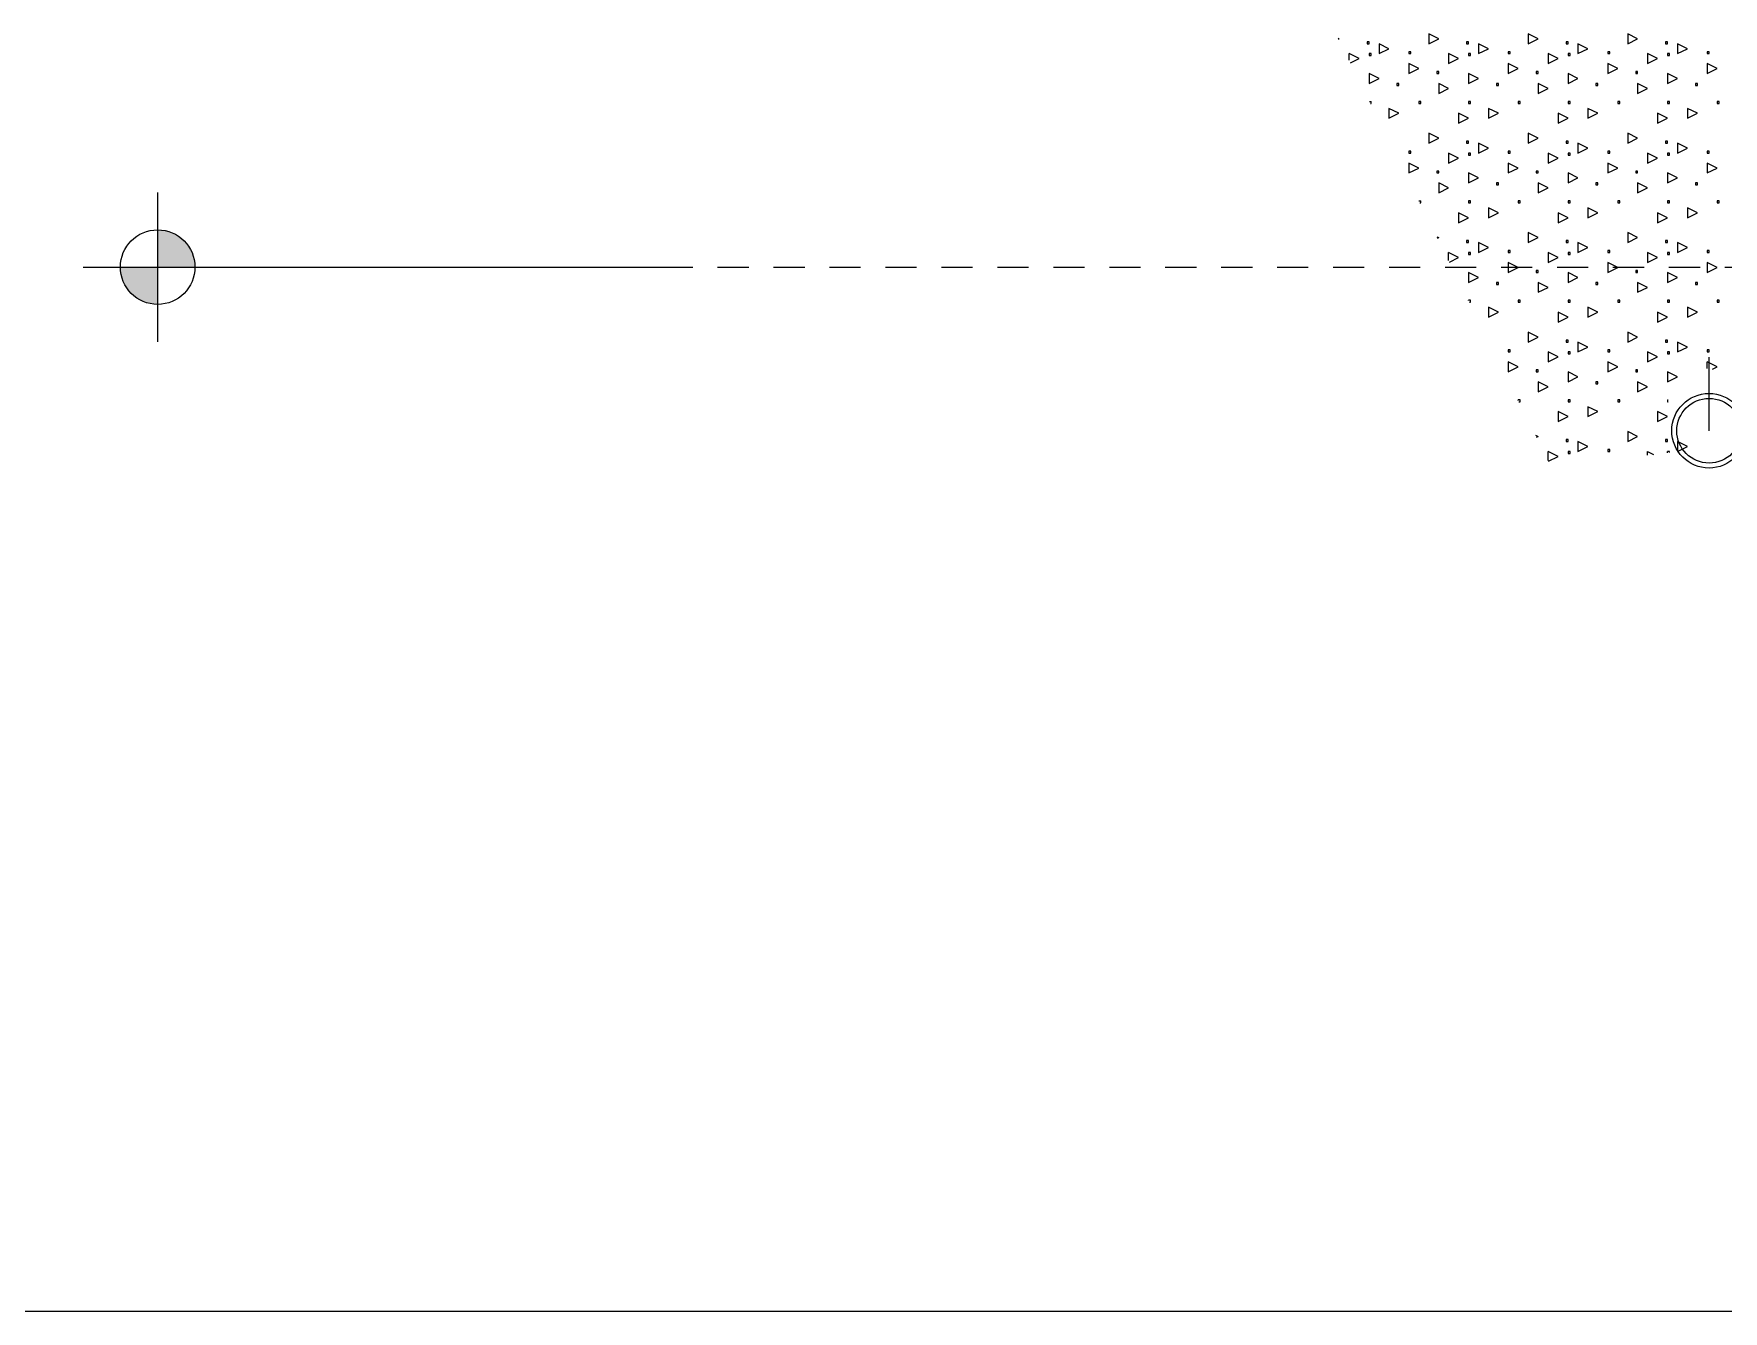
# Model space of a CAD drawing. Header units: metres. Extents: x -220 to 294, y -29 to 18.
# Drawn here: x 18.02 to 24.81, y -12 to -6.86 of the extents above; entities that cross this region are included whole.
import ezdxf

# ---------------------------------------------------------------- set-up
doc = ezdxf.new("R2010")
doc.units = ezdxf.units.M
doc.header["$MEASUREMENT"] = 0
doc.linetypes.add('DASHED4', pattern=[0.1875, 0.125, -0.0625])
for name, color, linetype in [('Cizgi', 7, 'Continuous'), ('Standart', 7, 'Continuous'), ('Tarama', 7, 'Continuous'), ('Yay', 7, 'Continuous'), ('Yerlestirilmis_Nesne', 7, 'Continuous')]:
    doc.layers.add(name, color=color, linetype=linetype)

msp = doc.modelspace()

# ---------------------------------------------------------------- hatches: boundary and pattern name
at = {"layer": 'Tarama', "linetype": 'Continuous', "lineweight": -3}
for points in [[(18.667, -7.8), (18.6661, -7.7832), (18.6632, -7.7666), (18.6586, -7.7505), (18.6521, -7.7349), (18.644, -7.7202), (18.6343, -7.7065), (18.6231, -7.6939), (18.6105, -7.6827), (18.5968, -7.673), (18.5821, -7.6649), (18.5665, -7.6584), (18.5504, -7.6538), (18.5338, -7.6509), (18.517, -7.65), (18.517, -7.8)], [(18.367, -7.8), (18.3679, -7.8168), (18.3708, -7.8334), (18.3754, -7.8495), (18.3819, -7.8651), (18.39, -7.8798), (18.3997, -7.8935), (18.4109, -7.9061), (18.4235, -7.9173), (18.4372, -7.927), (18.4519, -7.9351), (18.4675, -7.9416), (18.4836, -7.9462), (18.5002, -7.9491), (18.517, -7.95), (18.517, -7.8)]]:
    msp.add_hatch(color=216, dxfattribs=at).paths.add_polyline_path(points)

# ---------------------------------------------------------------- linework, layer by layer
at = {"layer": 'Cizgi', "color": 73, "linetype": 'DASHED4', "lineweight": -3}
msp.add_lwpolyline([(18.9686, -7.8), (25.4686, -7.8)], dxfattribs=at)
at = {"layer": 'Cizgi', "color": 18, "linetype": 'Continuous', "lineweight": -3}
msp.add_lwpolyline([(-14.783, -12), (51.417, -12)], dxfattribs=at)
at = {"layer": 'Standart', "color": 216, "linetype": 'Continuous', "lineweight": -3}
for points in [[(18.517, -7.5), (18.517, -8.1)], [(18.217, -7.8), (18.817, -7.8)], [(18.817, -7.8), (20.5686, -7.8)]]:
    msp.add_lwpolyline(points, dxfattribs=at)
msp.add_circle((18.517, -7.8), 0.15, dxfattribs=at)
at = {"layer": 'Tarama', "color": 251, "linetype": 'Continuous', "lineweight": -3}
for points in [[(23.2637, -6.8793), (23.2679, -6.8814)], [(23.2654, -6.8826), (23.2679, -6.8814)], [(23.3879, -6.8934), (23.3799, -6.8934)], [(23.3799, -6.8934), (23.3799, -6.9014)], [(23.3799, -6.9014), (23.3879, -6.9014)], [(23.3879, -6.9014), (23.3879, -6.8934)], [(23.4679, -6.9214), (23.4279, -6.9014)], [(23.4279, -6.9014), (23.4279, -6.9414)], [(23.4279, -6.9414), (23.4679, -6.9214)], [(23.6679, -6.8814), (23.6279, -6.8614)], [(23.6279, -6.8614), (23.6279, -6.9014)], [(23.6279, -6.9014), (23.6679, -6.8814)], [(23.7879, -6.8934), (23.7799, -6.8934)], [(23.7799, -6.8934), (23.7799, -6.9014)], [(23.7799, -6.9014), (23.7879, -6.9014)], [(23.7879, -6.9014), (23.7879, -6.8934)], [(23.8679, -6.9214), (23.8279, -6.9014)], [(23.8279, -6.9014), (23.8279, -6.9414)], [(23.8279, -6.9414), (23.8679, -6.9214)], [(24.0679, -6.8814), (24.0279, -6.8614)], [(24.0279, -6.8614), (24.0279, -6.9014)], [(24.0279, -6.9014), (24.0679, -6.8814)], [(24.1879, -6.8934), (24.1799, -6.8934)], [(24.1799, -6.8934), (24.1799, -6.9014)], [(24.1799, -6.9014), (24.1879, -6.9014)], [(24.1879, -6.9014), (24.1879, -6.8934)], [(24.2679, -6.9214), (24.2279, -6.9014)], [(24.2279, -6.9014), (24.2279, -6.9414)], [(24.2279, -6.9414), (24.2679, -6.9214)], [(24.4679, -6.8814), (24.4279, -6.8614)], [(24.4279, -6.8614), (24.4279, -6.9014)], [(24.4279, -6.9014), (24.4679, -6.8814)], [(24.5879, -6.8934), (24.5799, -6.8934)], [(24.5799, -6.8934), (24.5799, -6.9014)], [(24.5799, -6.9014), (24.5879, -6.9014)], [(24.5879, -6.9014), (24.5879, -6.8934)], [(24.6679, -6.9214), (24.6279, -6.9014)], [(24.6279, -6.9014), (24.6279, -6.9414)], [(24.6279, -6.9414), (24.6679, -6.9214)], [(23.3479, -6.9614), (23.3079, -6.9414)], [(23.3079, -6.9682), (23.3079, -6.9414)], [(23.3131, -6.9788), (23.3479, -6.9614)], [(23.3959, -6.9414), (23.3879, -6.9414)], [(23.3879, -6.9414), (23.3879, -6.9494)], [(23.3879, -6.9494), (23.3959, -6.9494)], [(23.3959, -6.9494), (23.3959, -6.9414)], [(23.5559, -6.9334), (23.5479, -6.9334)], [(23.5479, -6.9334), (23.5479, -6.9414)], [(23.5479, -6.9414), (23.5559, -6.9414)], [(23.5879, -7.0014), (23.5479, -6.9814)], [(23.5479, -6.9814), (23.5479, -7.0214)], [(23.5559, -6.9414), (23.5559, -6.9334)], [(23.7479, -6.9614), (23.7079, -6.9414)], [(23.7079, -6.9414), (23.7079, -6.9814)], [(23.7079, -6.9814), (23.7479, -6.9614)], [(23.7959, -6.9414), (23.7879, -6.9414)], [(23.7879, -6.9414), (23.7879, -6.9494)], [(23.7879, -6.9494), (23.7959, -6.9494)], [(23.7959, -6.9494), (23.7959, -6.9414)], [(23.9559, -6.9334), (23.9479, -6.9334)], [(23.9479, -6.9334), (23.9479, -6.9414)], [(23.9479, -6.9414), (23.9559, -6.9414)], [(23.9879, -7.0014), (23.9479, -6.9814)], [(23.9479, -6.9814), (23.9479, -7.0214)], [(23.9559, -6.9414), (23.9559, -6.9334)], [(24.1479, -6.9614), (24.1079, -6.9414)], [(24.1079, -6.9414), (24.1079, -6.9814)], [(24.1079, -6.9814), (24.1479, -6.9614)], [(24.1959, -6.9414), (24.1879, -6.9414)], [(24.1879, -6.9414), (24.1879, -6.9494)], [(24.1879, -6.9494), (24.1959, -6.9494)], [(24.1959, -6.9494), (24.1959, -6.9414)], [(24.3559, -6.9334), (24.3479, -6.9334)], [(24.3479, -6.9334), (24.3479, -6.9414)], [(24.3479, -6.9414), (24.3559, -6.9414)], [(24.3879, -7.0014), (24.3479, -6.9814)], [(24.3479, -6.9814), (24.3479, -7.0214)], [(24.3559, -6.9414), (24.3559, -6.9334)], [(24.5479, -6.9614), (24.5079, -6.9414)], [(24.5079, -6.9414), (24.5079, -6.9814)], [(24.5079, -6.9814), (24.5479, -6.9614)], [(24.5959, -6.9414), (24.5879, -6.9414)], [(24.5879, -6.9414), (24.5879, -6.9494)], [(24.5879, -6.9494), (24.5959, -6.9494)], [(24.5959, -6.9494), (24.5959, -6.9414)], [(24.7559, -6.9334), (24.7479, -6.9334)], [(24.7479, -6.9334), (24.7479, -6.9414)], [(24.7479, -6.9414), (24.7559, -6.9414)], [(24.7879, -7.0014), (24.7479, -6.9814)], [(24.7479, -6.9814), (24.7479, -7.0214)], [(24.7559, -6.9414), (24.7559, -6.9334)], [(23.4279, -7.0414), (23.3879, -7.0214)], [(23.3879, -7.0214), (23.3879, -7.0614)], [(23.3879, -7.0614), (23.4279, -7.0414)], [(23.5079, -7.0614), (23.4999, -7.0614)], [(23.4999, -7.0614), (23.4999, -7.0694)], [(23.5079, -7.0694), (23.5079, -7.0614)], [(23.5479, -7.0214), (23.5879, -7.0014)], [(23.6679, -7.0134), (23.6599, -7.0134)], [(23.6599, -7.0134), (23.6599, -7.0214)], [(23.6599, -7.0214), (23.6679, -7.0214)], [(23.6679, -7.0214), (23.6679, -7.0134)], [(23.7079, -7.0814), (23.6679, -7.0614)], [(23.6679, -7.0614), (23.6679, -7.1014)], [(23.8279, -7.0414), (23.7879, -7.0214)], [(23.7879, -7.0214), (23.7879, -7.0614)], [(23.7879, -7.0614), (23.8279, -7.0414)], [(23.9079, -7.0614), (23.8999, -7.0614)], [(23.8999, -7.0614), (23.8999, -7.0694)], [(23.9079, -7.0694), (23.9079, -7.0614)], [(23.9479, -7.0214), (23.9879, -7.0014)], [(24.0679, -7.0134), (24.0599, -7.0134)], [(24.0599, -7.0134), (24.0599, -7.0214)], [(24.0599, -7.0214), (24.0679, -7.0214)], [(24.0679, -7.0214), (24.0679, -7.0134)], [(24.1079, -7.0814), (24.0679, -7.0614)], [(24.0679, -7.0614), (24.0679, -7.1014)], [(24.2279, -7.0414), (24.1879, -7.0214)], [(24.1879, -7.0214), (24.1879, -7.0614)], [(24.1879, -7.0614), (24.2279, -7.0414)], [(24.3079, -7.0614), (24.2999, -7.0614)], [(24.2999, -7.0614), (24.2999, -7.0694)], [(24.3079, -7.0694), (24.3079, -7.0614)], [(24.3479, -7.0214), (24.3879, -7.0014)], [(24.4679, -7.0134), (24.4599, -7.0134)], [(24.4599, -7.0134), (24.4599, -7.0214)], [(24.4599, -7.0214), (24.4679, -7.0214)], [(24.4679, -7.0214), (24.4679, -7.0134)], [(24.5079, -7.0814), (24.4679, -7.0614)], [(24.4679, -7.0614), (24.4679, -7.1014)], [(24.6279, -7.0414), (24.5879, -7.0214)], [(24.5879, -7.0214), (24.5879, -7.0614)], [(24.5879, -7.0614), (24.6279, -7.0414)], [(24.7079, -7.0614), (24.6999, -7.0614)], [(24.6999, -7.0614), (24.6999, -7.0694)], [(24.7079, -7.0694), (24.7079, -7.0614)], [(24.7479, -7.0214), (24.7879, -7.0014)], [(23.4999, -7.0694), (23.5079, -7.0694)], [(23.6679, -7.1014), (23.7079, -7.0814)], [(23.8999, -7.0694), (23.9079, -7.0694)], [(24.0679, -7.1014), (24.1079, -7.0814)], [(24.2999, -7.0694), (24.3079, -7.0694)], [(24.4679, -7.1014), (24.5079, -7.0814)], [(24.6999, -7.0694), (24.7079, -7.0694)], [(23.39, -7.1334), (23.3959, -7.1334)], [(23.3939, -7.1414), (23.3959, -7.1414)], [(23.3959, -7.1414), (23.3959, -7.1334)], [(23.5079, -7.1814), (23.4679, -7.1614)], [(23.4679, -7.1614), (23.4679, -7.2014)], [(23.4679, -7.2014), (23.5079, -7.1814)], [(23.5959, -7.1334), (23.5879, -7.1334)], [(23.5879, -7.1334), (23.5879, -7.1414)], [(23.5879, -7.1414), (23.5959, -7.1414)], [(23.5959, -7.1414), (23.5959, -7.1334)], [(23.7879, -7.2014), (23.7479, -7.1814)], [(23.7479, -7.1814), (23.7479, -7.2214)], [(23.7959, -7.1334), (23.7879, -7.1334)], [(23.7879, -7.1334), (23.7879, -7.1414)], [(23.7879, -7.1414), (23.7959, -7.1414)], [(23.7959, -7.1414), (23.7959, -7.1334)], [(23.9079, -7.1814), (23.8679, -7.1614)], [(23.8679, -7.1614), (23.8679, -7.2014)], [(23.8679, -7.2014), (23.9079, -7.1814)], [(23.9959, -7.1334), (23.9879, -7.1334)], [(23.9879, -7.1334), (23.9879, -7.1414)], [(23.9879, -7.1414), (23.9959, -7.1414)], [(23.9959, -7.1414), (23.9959, -7.1334)], [(24.1879, -7.2014), (24.1479, -7.1814)], [(24.1479, -7.1814), (24.1479, -7.2214)], [(24.1959, -7.1334), (24.1879, -7.1334)], [(24.1879, -7.1334), (24.1879, -7.1414)], [(24.1879, -7.1414), (24.1959, -7.1414)], [(24.1959, -7.1414), (24.1959, -7.1334)], [(24.3079, -7.1814), (24.2679, -7.1614)], [(24.2679, -7.1614), (24.2679, -7.2014)], [(24.2679, -7.2014), (24.3079, -7.1814)], [(24.3959, -7.1334), (24.3879, -7.1334)], [(24.3879, -7.1334), (24.3879, -7.1414)], [(24.3879, -7.1414), (24.3959, -7.1414)], [(24.3959, -7.1414), (24.3959, -7.1334)], [(24.5879, -7.2014), (24.5479, -7.1814)], [(24.5479, -7.1814), (24.5479, -7.2214)], [(24.5959, -7.1334), (24.5879, -7.1334)], [(24.5879, -7.1334), (24.5879, -7.1414)], [(24.5879, -7.1414), (24.5959, -7.1414)], [(24.5959, -7.1414), (24.5959, -7.1334)], [(24.7079, -7.1814), (24.6679, -7.1614)], [(24.6679, -7.1614), (24.6679, -7.2014)], [(24.6679, -7.2014), (24.7079, -7.1814)], [(24.7959, -7.1334), (24.7879, -7.1334)], [(24.7879, -7.1334), (24.7879, -7.1414)], [(24.7879, -7.1414), (24.7959, -7.1414)], [(24.7959, -7.1414), (24.7959, -7.1334)], [(23.6679, -7.2814), (23.6279, -7.2614)], [(23.6279, -7.2614), (23.6279, -7.3014)], [(23.7479, -7.2214), (23.7879, -7.2014)], [(24.0679, -7.2814), (24.0279, -7.2614)], [(24.0279, -7.2614), (24.0279, -7.3014)], [(24.1479, -7.2214), (24.1879, -7.2014)], [(24.4679, -7.2814), (24.4279, -7.2614)], [(24.4279, -7.2614), (24.4279, -7.3014)], [(24.5479, -7.2214), (24.5879, -7.2014)], [(23.5559, -7.3334), (23.5479, -7.3334)], [(23.5479, -7.3334), (23.5479, -7.3414)], [(23.5559, -7.3414), (23.5559, -7.3334)], [(23.6279, -7.3014), (23.6679, -7.2814)], [(23.7879, -7.2934), (23.7799, -7.2934)], [(23.7799, -7.2934), (23.7799, -7.3014)], [(23.7799, -7.3014), (23.7879, -7.3014)], [(23.7879, -7.3014), (23.7879, -7.2934)], [(23.8679, -7.3214), (23.8279, -7.3014)], [(23.8279, -7.3014), (23.8279, -7.3414)], [(23.8279, -7.3414), (23.8679, -7.3214)], [(23.9559, -7.3334), (23.9479, -7.3334)], [(23.9479, -7.3334), (23.9479, -7.3414)], [(23.9559, -7.3414), (23.9559, -7.3334)], [(24.0279, -7.3014), (24.0679, -7.2814)], [(24.1879, -7.2934), (24.1799, -7.2934)], [(24.1799, -7.2934), (24.1799, -7.3014)], [(24.1799, -7.3014), (24.1879, -7.3014)], [(24.1879, -7.3014), (24.1879, -7.2934)], [(24.2679, -7.3214), (24.2279, -7.3014)], [(24.2279, -7.3014), (24.2279, -7.3414)], [(24.2279, -7.3414), (24.2679, -7.3214)], [(24.3559, -7.3334), (24.3479, -7.3334)], [(24.3479, -7.3334), (24.3479, -7.3414)], [(24.3559, -7.3414), (24.3559, -7.3334)], [(24.4279, -7.3014), (24.4679, -7.2814)], [(24.5879, -7.2934), (24.5799, -7.2934)], [(24.5799, -7.2934), (24.5799, -7.3014)], [(24.5799, -7.3014), (24.5879, -7.3014)], [(24.5879, -7.3014), (24.5879, -7.2934)], [(24.6679, -7.3214), (24.6279, -7.3014)], [(24.6279, -7.3014), (24.6279, -7.3414)], [(24.6279, -7.3414), (24.6679, -7.3214)], [(24.7559, -7.3334), (24.7479, -7.3334)], [(24.7479, -7.3334), (24.7479, -7.3414)], [(24.7559, -7.3414), (24.7559, -7.3334)], [(23.5479, -7.3414), (23.5559, -7.3414)], [(23.5879, -7.4014), (23.5479, -7.3814)], [(23.5479, -7.3814), (23.5479, -7.4214)], [(23.5479, -7.4214), (23.5879, -7.4014)], [(23.7479, -7.3614), (23.7079, -7.3414)], [(23.7079, -7.3414), (23.7079, -7.3814)], [(23.7079, -7.3814), (23.7479, -7.3614)], [(23.7959, -7.3414), (23.7879, -7.3414)], [(23.7879, -7.3414), (23.7879, -7.3494)], [(23.7879, -7.3494), (23.7959, -7.3494)], [(23.7959, -7.3494), (23.7959, -7.3414)], [(23.9479, -7.3414), (23.9559, -7.3414)], [(23.9879, -7.4014), (23.9479, -7.3814)], [(23.9479, -7.3814), (23.9479, -7.4214)], [(23.9479, -7.4214), (23.9879, -7.4014)], [(24.1479, -7.3614), (24.1079, -7.3414)], [(24.1079, -7.3414), (24.1079, -7.3814)], [(24.1079, -7.3814), (24.1479, -7.3614)], [(24.1959, -7.3414), (24.1879, -7.3414)], [(24.1879, -7.3414), (24.1879, -7.3494)], [(24.1879, -7.3494), (24.1959, -7.3494)], [(24.1959, -7.3494), (24.1959, -7.3414)], [(24.3479, -7.3414), (24.3559, -7.3414)], [(24.3879, -7.4014), (24.3479, -7.3814)], [(24.3479, -7.3814), (24.3479, -7.4214)], [(24.3479, -7.4214), (24.3879, -7.4014)], [(24.5479, -7.3614), (24.5079, -7.3414)], [(24.5079, -7.3414), (24.5079, -7.3814)], [(24.5079, -7.3814), (24.5479, -7.3614)], [(24.5959, -7.3414), (24.5879, -7.3414)], [(24.5879, -7.3414), (24.5879, -7.3494)], [(24.5879, -7.3494), (24.5959, -7.3494)], [(24.5959, -7.3494), (24.5959, -7.3414)], [(24.7479, -7.3414), (24.7559, -7.3414)], [(24.7879, -7.4014), (24.7479, -7.3814)], [(24.7479, -7.3814), (24.7479, -7.4214)], [(24.7479, -7.4214), (24.7879, -7.4014)], [(23.6679, -7.4134), (23.6599, -7.4134)], [(23.6599, -7.4134), (23.6599, -7.4214)], [(23.6599, -7.4214), (23.6679, -7.4214)], [(23.6679, -7.4214), (23.6679, -7.4134)], [(23.7079, -7.4814), (23.6679, -7.4614)], [(23.6679, -7.4614), (23.6679, -7.5014)], [(23.8279, -7.4414), (23.7879, -7.4214)], [(23.7879, -7.4214), (23.7879, -7.4614)], [(23.7879, -7.4614), (23.8279, -7.4414)], [(23.9079, -7.4614), (23.8999, -7.4614)], [(23.8999, -7.4614), (23.8999, -7.4694)], [(23.8999, -7.4694), (23.9079, -7.4694)], [(23.9079, -7.4694), (23.9079, -7.4614)], [(24.0679, -7.4134), (24.0599, -7.4134)], [(24.0599, -7.4134), (24.0599, -7.4214)], [(24.0599, -7.4214), (24.0679, -7.4214)], [(24.0679, -7.4214), (24.0679, -7.4134)], [(24.1079, -7.4814), (24.0679, -7.4614)], [(24.0679, -7.4614), (24.0679, -7.5014)], [(24.2279, -7.4414), (24.1879, -7.4214)], [(24.1879, -7.4214), (24.1879, -7.4614)], [(24.1879, -7.4614), (24.2279, -7.4414)], [(24.3079, -7.4614), (24.2999, -7.4614)], [(24.2999, -7.4614), (24.2999, -7.4694)], [(24.2999, -7.4694), (24.3079, -7.4694)], [(24.3079, -7.4694), (24.3079, -7.4614)], [(24.4679, -7.4134), (24.4599, -7.4134)], [(24.4599, -7.4134), (24.4599, -7.4214)], [(24.4599, -7.4214), (24.4679, -7.4214)], [(24.4679, -7.4214), (24.4679, -7.4134)], [(24.5079, -7.4814), (24.4679, -7.4614)], [(24.4679, -7.4614), (24.4679, -7.5014)], [(24.6279, -7.4414), (24.5879, -7.4214)], [(24.5879, -7.4214), (24.5879, -7.4614)], [(24.5879, -7.4614), (24.6279, -7.4414)], [(24.7079, -7.4614), (24.6999, -7.4614)], [(24.6999, -7.4614), (24.6999, -7.4694)], [(24.6999, -7.4694), (24.7079, -7.4694)], [(24.7079, -7.4694), (24.7079, -7.4614)], [(23.5887, -7.5334), (23.5959, -7.5334)], [(23.5959, -7.5414), (23.5959, -7.5334)], [(23.6679, -7.5014), (23.7079, -7.4814)], [(23.7959, -7.5334), (23.7879, -7.5334)], [(23.7879, -7.5334), (23.7879, -7.5414)], [(23.7959, -7.5414), (23.7959, -7.5334)], [(23.9959, -7.5334), (23.9879, -7.5334)], [(23.9879, -7.5334), (23.9879, -7.5414)], [(23.9959, -7.5414), (23.9959, -7.5334)], [(24.0679, -7.5014), (24.1079, -7.4814)], [(24.1959, -7.5334), (24.1879, -7.5334)], [(24.1879, -7.5334), (24.1879, -7.5414)], [(24.1959, -7.5414), (24.1959, -7.5334)], [(24.3959, -7.5334), (24.3879, -7.5334)], [(24.3879, -7.5334), (24.3879, -7.5414)], [(24.3959, -7.5414), (24.3959, -7.5334)], [(24.4679, -7.5014), (24.5079, -7.4814)], [(24.5959, -7.5334), (24.5879, -7.5334)], [(24.5879, -7.5334), (24.5879, -7.5414)], [(24.5959, -7.5414), (24.5959, -7.5334)], [(24.7959, -7.5334), (24.7879, -7.5334)], [(24.7879, -7.5334), (24.7879, -7.5414)], [(24.7959, -7.5414), (24.7959, -7.5334)], [(23.5927, -7.5414), (23.5959, -7.5414)], [(23.7879, -7.6014), (23.7479, -7.5814)], [(23.7479, -7.5814), (23.7479, -7.6214)], [(23.7479, -7.6214), (23.7879, -7.6014)], [(23.7879, -7.5414), (23.7959, -7.5414)], [(23.9079, -7.5814), (23.8679, -7.5614)], [(23.8679, -7.5614), (23.8679, -7.6014)], [(23.8679, -7.6014), (23.9079, -7.5814)], [(23.9879, -7.5414), (23.9959, -7.5414)], [(24.1879, -7.6014), (24.1479, -7.5814)], [(24.1479, -7.5814), (24.1479, -7.6214)], [(24.1479, -7.6214), (24.1879, -7.6014)], [(24.1879, -7.5414), (24.1959, -7.5414)], [(24.3079, -7.5814), (24.2679, -7.5614)], [(24.2679, -7.5614), (24.2679, -7.6014)], [(24.2679, -7.6014), (24.3079, -7.5814)], [(24.3879, -7.5414), (24.3959, -7.5414)], [(24.5879, -7.6014), (24.5479, -7.5814)], [(24.5479, -7.5814), (24.5479, -7.6214)], [(24.5479, -7.6214), (24.5879, -7.6014)], [(24.5879, -7.5414), (24.5959, -7.5414)], [(24.7079, -7.5814), (24.6679, -7.5614)], [(24.6679, -7.5614), (24.6679, -7.6014)], [(24.6679, -7.6014), (24.7079, -7.5814)], [(24.7879, -7.5414), (24.7959, -7.5414)], [(24.0679, -7.6814), (24.0279, -7.6614)], [(24.0279, -7.6614), (24.0279, -7.7014)], [(24.4679, -7.6814), (24.4279, -7.6614)], [(24.4279, -7.6614), (24.4279, -7.7014)], [(23.6604, -7.6776), (23.6679, -7.6814)], [(23.6634, -7.6837), (23.6679, -7.6814)], [(23.7479, -7.7614), (23.7079, -7.7414)], [(23.7079, -7.7733), (23.7079, -7.7414)], [(23.7879, -7.6934), (23.7799, -7.6934)], [(23.7799, -7.6934), (23.7799, -7.7014)], [(23.7799, -7.7014), (23.7879, -7.7014)], [(23.7879, -7.7014), (23.7879, -7.6934)], [(23.7959, -7.7414), (23.7879, -7.7414)], [(23.7879, -7.7414), (23.7879, -7.7494)], [(23.7959, -7.7494), (23.7959, -7.7414)], [(23.8679, -7.7214), (23.8279, -7.7014)], [(23.8279, -7.7014), (23.8279, -7.7414)], [(23.8279, -7.7414), (23.8679, -7.7214)], [(23.9559, -7.7334), (23.9479, -7.7334)], [(23.9479, -7.7334), (23.9479, -7.7414)], [(23.9479, -7.7414), (23.9559, -7.7414)], [(23.9559, -7.7414), (23.9559, -7.7334)], [(24.0279, -7.7014), (24.0679, -7.6814)], [(24.1479, -7.7614), (24.1079, -7.7414)], [(24.1079, -7.7414), (24.1079, -7.7814)], [(24.1879, -7.6934), (24.1799, -7.6934)], [(24.1799, -7.6934), (24.1799, -7.7014)], [(24.1799, -7.7014), (24.1879, -7.7014)], [(24.1879, -7.7014), (24.1879, -7.6934)], [(24.1959, -7.7414), (24.1879, -7.7414)], [(24.1879, -7.7414), (24.1879, -7.7494)], [(24.1959, -7.7494), (24.1959, -7.7414)], [(24.2679, -7.7214), (24.2279, -7.7014)], [(24.2279, -7.7014), (24.2279, -7.7414)], [(24.2279, -7.7414), (24.2679, -7.7214)], [(24.3559, -7.7334), (24.3479, -7.7334)], [(24.3479, -7.7334), (24.3479, -7.7414)], [(24.3479, -7.7414), (24.3559, -7.7414)], [(24.3559, -7.7414), (24.3559, -7.7334)], [(24.4279, -7.7014), (24.4679, -7.6814)], [(24.5479, -7.7614), (24.5079, -7.7414)], [(24.5079, -7.7414), (24.5079, -7.7814)], [(24.5879, -7.6934), (24.5799, -7.6934)], [(24.5799, -7.6934), (24.5799, -7.7014)], [(24.5799, -7.7014), (24.5879, -7.7014)], [(24.5879, -7.7014), (24.5879, -7.6934)], [(24.5959, -7.7414), (24.5879, -7.7414)], [(24.5879, -7.7414), (24.5879, -7.7494)], [(24.5959, -7.7494), (24.5959, -7.7414)], [(24.6679, -7.7214), (24.6279, -7.7014)], [(24.6279, -7.7014), (24.6279, -7.7414)], [(24.6279, -7.7414), (24.6679, -7.7214)], [(24.7559, -7.7334), (24.7479, -7.7334)], [(24.7479, -7.7334), (24.7479, -7.7414)], [(24.7479, -7.7414), (24.7559, -7.7414)], [(24.7559, -7.7414), (24.7559, -7.7334)], [(23.7111, -7.7798), (23.7479, -7.7614)], [(23.7879, -7.7494), (23.7959, -7.7494)], [(23.9879, -7.8014), (23.9479, -7.7814)], [(23.9479, -7.7814), (23.9479, -7.8214)], [(23.9479, -7.8214), (23.9879, -7.8014)], [(24.1079, -7.7814), (24.1479, -7.7614)], [(24.1879, -7.7494), (24.1959, -7.7494)], [(24.3879, -7.8014), (24.3479, -7.7814)], [(24.3479, -7.7814), (24.3479, -7.8214)], [(24.3479, -7.8214), (24.3879, -7.8014)], [(24.5079, -7.7814), (24.5479, -7.7614)], [(24.5879, -7.7494), (24.5959, -7.7494)], [(24.7879, -7.8014), (24.7479, -7.7814)], [(24.7479, -7.7814), (24.7479, -7.8214)], [(24.7479, -7.8214), (24.7879, -7.8014)], [(23.8279, -7.8414), (23.7879, -7.8214)], [(23.7879, -7.8214), (23.7879, -7.8614)], [(23.7879, -7.8614), (23.8279, -7.8414)], [(23.9079, -7.8614), (23.8999, -7.8614)], [(23.8999, -7.8614), (23.8999, -7.8694)], [(23.8999, -7.8694), (23.9079, -7.8694)], [(23.9079, -7.8694), (23.9079, -7.8614)], [(24.0679, -7.8134), (24.0599, -7.8134)], [(24.0599, -7.8134), (24.0599, -7.8214)], [(24.0599, -7.8214), (24.0679, -7.8214)], [(24.0679, -7.8214), (24.0679, -7.8134)], [(24.1079, -7.8814), (24.0679, -7.8614)], [(24.0679, -7.8614), (24.0679, -7.9014)], [(24.2279, -7.8414), (24.1879, -7.8214)], [(24.1879, -7.8214), (24.1879, -7.8614)], [(24.1879, -7.8614), (24.2279, -7.8414)], [(24.3079, -7.8614), (24.2999, -7.8614)], [(24.2999, -7.8614), (24.2999, -7.8694)], [(24.2999, -7.8694), (24.3079, -7.8694)], [(24.3079, -7.8694), (24.3079, -7.8614)], [(24.4679, -7.8134), (24.4599, -7.8134)], [(24.4599, -7.8134), (24.4599, -7.8214)], [(24.4599, -7.8214), (24.4679, -7.8214)], [(24.4679, -7.8214), (24.4679, -7.8134)], [(24.5079, -7.8814), (24.4679, -7.8614)], [(24.4679, -7.8614), (24.4679, -7.9014)], [(24.6279, -7.8414), (24.5879, -7.8214)], [(24.5879, -7.8214), (24.5879, -7.8614)], [(24.5879, -7.8614), (24.6279, -7.8414)], [(24.7079, -7.8614), (24.6999, -7.8614)], [(24.6999, -7.8614), (24.6999, -7.8694)], [(24.6999, -7.8694), (24.7079, -7.8694)], [(24.7079, -7.8694), (24.7079, -7.8614)], [(23.7959, -7.9334), (23.7879, -7.9334)], [(23.7879, -7.9343), (23.7879, -7.9334)], [(23.7914, -7.9414), (23.7959, -7.9414)], [(23.7959, -7.9414), (23.7959, -7.9334)], [(23.9959, -7.9334), (23.9879, -7.9334)], [(23.9879, -7.9334), (23.9879, -7.9414)], [(23.9879, -7.9414), (23.9959, -7.9414)], [(23.9959, -7.9414), (23.9959, -7.9334)], [(24.0679, -7.9014), (24.1079, -7.8814)], [(24.1959, -7.9334), (24.1879, -7.9334)], [(24.1879, -7.9334), (24.1879, -7.9414)], [(24.1879, -7.9414), (24.1959, -7.9414)], [(24.1959, -7.9414), (24.1959, -7.9334)], [(24.3959, -7.9334), (24.3879, -7.9334)], [(24.3879, -7.9334), (24.3879, -7.9414)], [(24.3879, -7.9414), (24.3959, -7.9414)], [(24.3959, -7.9414), (24.3959, -7.9334)], [(24.4679, -7.9014), (24.5079, -7.8814)], [(24.5959, -7.9334), (24.5879, -7.9334)], [(24.5879, -7.9334), (24.5879, -7.9414)], [(24.5879, -7.9414), (24.5959, -7.9414)], [(24.5959, -7.9414), (24.5959, -7.9334)], [(24.7959, -7.9334), (24.7879, -7.9334)], [(24.7879, -7.9334), (24.7879, -7.9414)], [(24.7879, -7.9414), (24.7959, -7.9414)], [(24.7959, -7.9414), (24.7959, -7.9334)], [(23.9079, -7.9814), (23.8679, -7.9614)], [(23.8679, -7.9614), (23.8679, -8.0014)], [(23.8679, -8.0014), (23.9079, -7.9814)], [(24.1879, -8.0014), (24.1479, -7.9814)], [(24.1479, -7.9814), (24.1479, -8.0214)], [(24.1479, -8.0214), (24.1879, -8.0014)], [(24.3079, -7.9814), (24.2679, -7.9614)], [(24.2679, -7.9614), (24.2679, -8.0014)], [(24.2679, -8.0014), (24.3079, -7.9814)], [(24.5879, -8.0014), (24.5479, -7.9814)], [(24.5479, -7.9814), (24.5479, -8.0214)], [(24.5479, -8.0214), (24.5879, -8.0014)], [(24.7079, -7.9814), (24.6679, -7.9614)], [(24.6679, -7.9614), (24.6679, -8.0014)], [(24.6679, -8.0014), (24.7079, -7.9814)], [(24.0679, -8.0814), (24.0279, -8.0614)], [(24.0279, -8.0614), (24.0279, -8.1014)], [(24.0279, -8.1014), (24.0679, -8.0814)], [(24.4679, -8.0814), (24.4279, -8.0614)], [(24.4279, -8.0614), (24.4279, -8.1014)], [(24.4279, -8.1014), (24.4679, -8.0814)], [(23.9559, -8.1334), (23.9479, -8.1334)], [(23.9479, -8.1334), (23.9479, -8.1414)], [(23.9479, -8.1414), (23.9559, -8.1414)], [(23.9559, -8.1414), (23.9559, -8.1334)], [(24.1479, -8.1614), (24.1079, -8.1414)], [(24.1079, -8.1414), (24.1079, -8.1814)], [(24.1879, -8.0934), (24.1799, -8.0934)], [(24.1799, -8.0934), (24.1799, -8.1014)], [(24.1799, -8.1014), (24.1879, -8.1014)], [(24.1879, -8.1014), (24.1879, -8.0934)], [(24.1959, -8.1414), (24.1879, -8.1414)], [(24.1879, -8.1414), (24.1879, -8.1494)], [(24.1879, -8.1494), (24.1959, -8.1494)], [(24.1959, -8.1494), (24.1959, -8.1414)], [(24.2679, -8.1214), (24.2279, -8.1014)], [(24.2279, -8.1014), (24.2279, -8.1414)], [(24.2279, -8.1414), (24.2679, -8.1214)], [(24.3559, -8.1334), (24.3479, -8.1334)], [(24.3479, -8.1334), (24.3479, -8.1414)], [(24.3479, -8.1414), (24.3559, -8.1414)], [(24.3559, -8.1414), (24.3559, -8.1334)], [(24.5479, -8.1614), (24.5079, -8.1414)], [(24.5079, -8.1414), (24.5079, -8.1814)], [(24.5879, -8.0934), (24.5799, -8.0934)], [(24.5799, -8.0934), (24.5799, -8.1014)], [(24.5799, -8.1014), (24.5879, -8.1014)], [(24.5879, -8.1014), (24.5879, -8.0934)], [(24.5959, -8.1414), (24.5879, -8.1414)], [(24.5879, -8.1414), (24.5879, -8.1494)], [(24.5879, -8.1494), (24.5959, -8.1494)], [(24.5959, -8.1494), (24.5959, -8.1414)], [(24.6679, -8.1214), (24.6279, -8.1014)], [(24.6279, -8.1014), (24.6279, -8.1414)], [(24.6279, -8.1414), (24.6679, -8.1214)], [(24.7559, -8.1334), (24.7479, -8.1334)], [(24.7479, -8.1334), (24.7479, -8.1414)], [(24.7479, -8.1414), (24.7559, -8.1414)], [(24.7559, -8.1414), (24.7559, -8.1334)], [(23.9879, -8.2014), (23.9479, -8.1814)], [(23.9479, -8.1814), (23.9479, -8.2214)], [(23.9479, -8.2214), (23.9879, -8.2014)], [(24.0679, -8.2134), (24.0599, -8.2134)], [(24.0599, -8.2134), (24.0599, -8.2214)], [(24.0679, -8.2214), (24.0679, -8.2134)], [(24.1079, -8.1814), (24.1479, -8.1614)], [(24.3879, -8.2014), (24.3479, -8.1814)], [(24.3479, -8.1814), (24.3479, -8.2214)], [(24.3479, -8.2214), (24.3879, -8.2014)], [(24.4679, -8.2134), (24.4599, -8.2134)], [(24.4599, -8.2134), (24.4599, -8.2214)], [(24.4679, -8.2214), (24.4679, -8.2134)], [(24.5079, -8.1814), (24.5479, -8.1614)], [(24.7879, -8.2014), (24.7479, -8.1814)], [(24.7479, -8.2078), (24.7479, -8.1814)], [(24.7693, -8.2107), (24.7879, -8.2014)], [(24.0599, -8.2214), (24.0679, -8.2214)], [(24.1079, -8.2814), (24.0679, -8.2614)], [(24.0679, -8.2614), (24.0679, -8.3014)], [(24.0679, -8.3014), (24.1079, -8.2814)], [(24.2279, -8.2414), (24.1879, -8.2214)], [(24.1879, -8.2214), (24.1879, -8.2614)], [(24.1879, -8.2614), (24.2279, -8.2414)], [(24.3079, -8.2614), (24.2999, -8.2614)], [(24.2999, -8.2614), (24.2999, -8.2694)], [(24.2999, -8.2694), (24.3079, -8.2694)], [(24.3079, -8.2694), (24.3079, -8.2614)], [(24.4599, -8.2214), (24.4679, -8.2214)], [(24.5079, -8.2814), (24.4679, -8.2614)], [(24.4679, -8.2614), (24.4679, -8.3014)], [(24.4679, -8.3014), (24.5079, -8.2814)], [(24.6279, -8.2414), (24.5879, -8.2214)], [(24.5879, -8.2214), (24.5879, -8.2614)], [(24.5879, -8.2614), (24.6279, -8.2414)], [(23.9959, -8.3334), (23.9879, -8.3334)], [(23.9879, -8.3368), (23.9879, -8.3334)], [(23.9902, -8.3414), (23.9959, -8.3414)], [(23.9959, -8.3414), (23.9959, -8.3334)], [(24.1959, -8.3334), (24.1879, -8.3334)], [(24.1879, -8.3334), (24.1879, -8.3414)], [(24.1879, -8.3414), (24.1959, -8.3414)], [(24.1959, -8.3414), (24.1959, -8.3334)], [(24.3959, -8.3334), (24.3879, -8.3334)], [(24.3879, -8.3334), (24.3879, -8.3414)], [(24.3879, -8.3414), (24.3959, -8.3414)], [(24.3959, -8.3414), (24.3959, -8.3334)], [(24.5879, -8.3334), (24.5902, -8.3334)], [(24.5879, -8.3334), (24.5879, -8.3414)], [(24.5879, -8.3414), (24.5907, -8.3414)], [(24.1879, -8.4014), (24.1479, -8.3814)], [(24.1479, -8.3814), (24.1479, -8.4214)], [(24.1479, -8.4214), (24.1879, -8.4014)], [(24.3079, -8.3814), (24.2679, -8.3614)], [(24.2679, -8.3614), (24.2679, -8.4014)], [(24.2679, -8.4014), (24.3079, -8.3814)], [(24.5879, -8.4014), (24.5479, -8.3814)], [(24.5479, -8.3814), (24.5479, -8.4214)], [(24.5479, -8.4214), (24.5879, -8.4014)], [(24.057, -8.4759), (24.0679, -8.4814)], [(24.0613, -8.4847), (24.0679, -8.4814)], [(24.4679, -8.4814), (24.4279, -8.4614)], [(24.4279, -8.4614), (24.4279, -8.5014)], [(24.4279, -8.5014), (24.4679, -8.4814)], [(24.1479, -8.5614), (24.1079, -8.5414)], [(24.1079, -8.5784), (24.1079, -8.5414)], [(24.1879, -8.4934), (24.1799, -8.4934)], [(24.1799, -8.4934), (24.1799, -8.5014)], [(24.1799, -8.5014), (24.1879, -8.5014)], [(24.1879, -8.5014), (24.1879, -8.4934)], [(24.1959, -8.5414), (24.1879, -8.5414)], [(24.1879, -8.5414), (24.1879, -8.5494)], [(24.1879, -8.5494), (24.1959, -8.5494)], [(24.1959, -8.5494), (24.1959, -8.5414)], [(24.2679, -8.5214), (24.2279, -8.5014)], [(24.2279, -8.5014), (24.2279, -8.5414)], [(24.2279, -8.5414), (24.2679, -8.5214)], [(24.3559, -8.5334), (24.3479, -8.5334)], [(24.3479, -8.5334), (24.3479, -8.5414)], [(24.3479, -8.5414), (24.3559, -8.5414)], [(24.3559, -8.5414), (24.3559, -8.5334)], [(24.5079, -8.5414), (24.5316, -8.5532)], [(24.5079, -8.5559), (24.5079, -8.5414)], [(24.5879, -8.4934), (24.5799, -8.4934)], [(24.5799, -8.4934), (24.5799, -8.5014)], [(24.5799, -8.5014), (24.5879, -8.5014)], [(24.5879, -8.5014), (24.5879, -8.4934)], [(24.5959, -8.5414), (24.5879, -8.5414)], [(24.5879, -8.5469), (24.5879, -8.5414)], [(24.5959, -8.546), (24.5959, -8.5414)], [(24.6679, -8.5214), (24.6279, -8.5014)], [(24.6279, -8.5014), (24.6279, -8.5414)], [(24.6279, -8.5414), (24.6679, -8.5214)], [(24.1091, -8.5808), (24.1479, -8.5614)]]:
    msp.add_lwpolyline(points, dxfattribs=at)
at = {"layer": 'Yay', "color": 98, "linetype": 'Continuous', "lineweight": -3}
for radius in [0.15, 0.13]:
    msp.add_circle((24.7552, -8.4582), radius, dxfattribs=at)
at = {"layer": 'Yerlestirilmis_Nesne', "color": 28, "linetype": 'Continuous', "lineweight": -3}
msp.add_lwpolyline([(24.7552, -8.4582), (24.7552, -8.1617)], dxfattribs=at)

doc.saveas('drawing.dxf')
